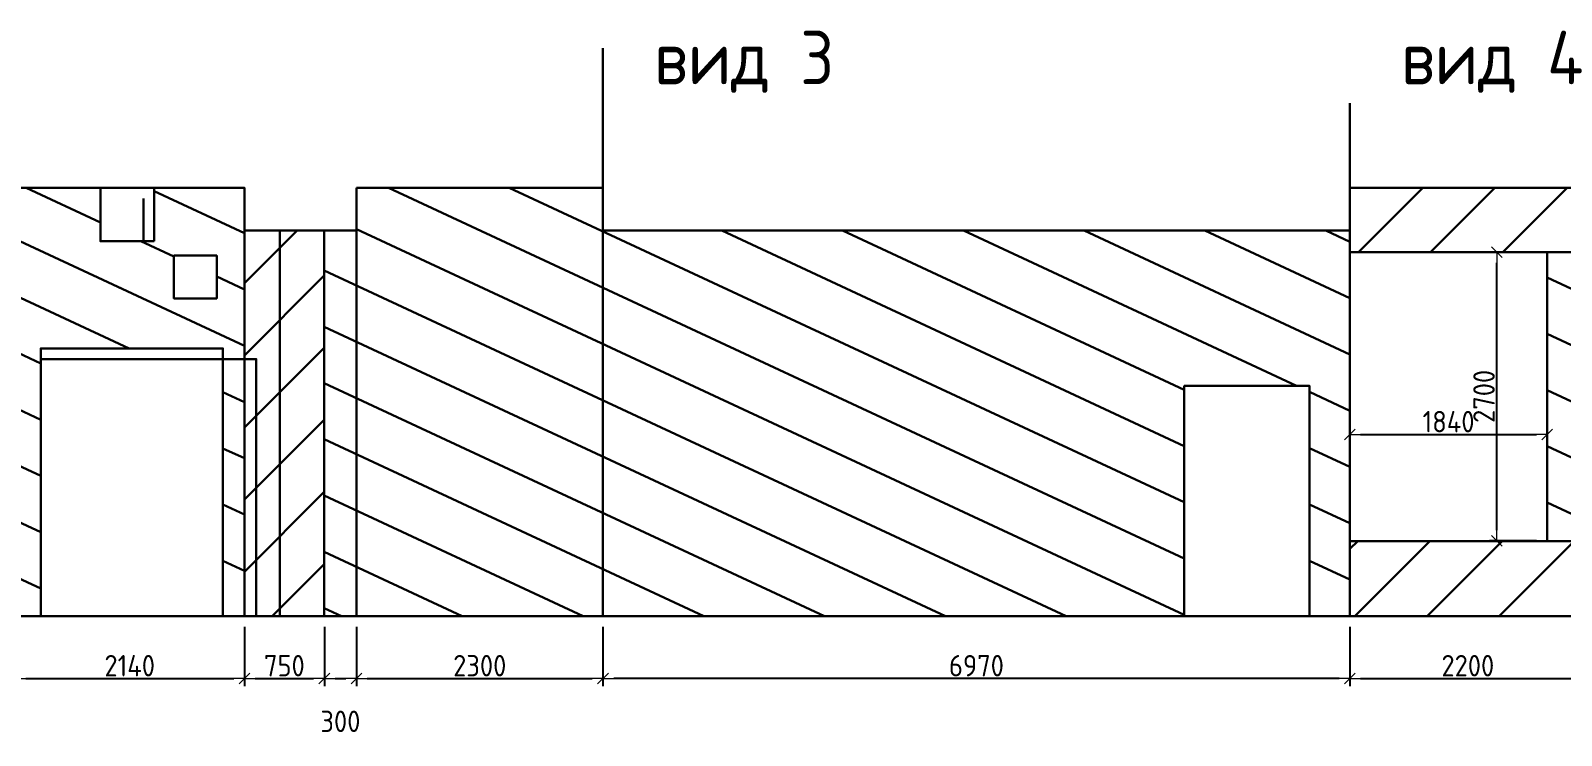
# Model space of a CAD drawing. Header units: millimetres. Extents: x -213536 to 1564669, y 70501 to 942238.
# Drawn here: x -52306 to -38022, y 125970 to 132552 of the extents above; entities that cross this region are included whole.
import ezdxf

# ---------------------------------------------------------------- set-up
doc = ezdxf.new("R2010")
doc.units = ezdxf.units.MM
doc.layers.add('1) мет уголки', color=6, linetype='Continuous')
doc.layers.add('1) серпянка', color=2, linetype='Continuous')
doc.layers.add('Основные линии', color=7, linetype='Continuous', lineweight=30)
doc.layers.add('Размеры', color=7, linetype='Continuous', lineweight=15)
doc.styles.add('СПДС', font='isocpeur.ttf', dxfattribs={"width": 0.9})
doc.dimstyles.new('Размера А3', dxfattribs={"dimtxt": 200, "dimasz": 100, "dimexe": 70, "dimexo": 100, "dimgap": 20, "dimtad": 1, "dimdec": 0, "dimrnd": 10, "dimzin": 0, "dimdsep": 46, "dimtxsty": 'СПДС', "dimblk": 'ARROWHEAD_6', "dimcen": 1, "dimclrd": 256, "dimclre": 256, "dimclrt": 256, "dimazin": 0, "dimtfac": 1, "dimtdec": 0, "dimtmove": 2, "dimatfit": 3, "dimfxl": 1, "dimtolj": 1, "dimtzin": 0, "dimarcsym": 0})

# ---------------------------------------------------------------- blocks, each defined once
blk = doc.blocks.new('ARROWHEAD_6')
at = {"color": 0, "linetype": 'Continuous'}
for p, q in [((0, 0), (-1, 0)), ((-0.5, -0.5), (0.5, 0.5))]:
    blk.add_line(p, q, dxfattribs=at)
blk = doc.blocks.new('*D810')
at = {"layer": 'Defpoints', "color": 0, "lineweight": 30, "transparency": 16777216}
for p in [(-38155, 128780), (-39995, 128311), (-38155, 128311)]:
    blk.add_point(p, dxfattribs=at)
at = {"layer": 'Размеры', "lineweight": -2, "transparency": 16777216}
for p, q in [((-39995, 128411), (-39995, 128850)), ((-38155, 128411), (-38155, 128850)), ((-39895, 128780), (-38255, 128780))]:
    blk.add_line(p, q, dxfattribs=at)
at = {"layer": 'Размеры', "lineweight": -2, "transparency": 16777216, "xscale": 100, "yscale": 100, "zscale": 100, "rotation": 180}
blk.add_blockref('ARROWHEAD_6', (-39995, 128780), dxfattribs=at)
at = {"layer": 'Размеры', "lineweight": -2, "transparency": 16777216, "xscale": 100, "yscale": 100, "zscale": 100}
blk.add_blockref('ARROWHEAD_6', (-38155, 128780), dxfattribs=at)
at = {"layer": 'Размеры', "lineweight": 25, "transparency": 16777216, "insert": (-39075, 128900), "char_height": 200, "attachment_point": 5, "style": 'СПДС'}
blk.add_mtext('\\A1;1840', dxfattribs=at)
blk = doc.blocks.new('*D811')
at = {"layer": 'Defpoints', "color": 0, "lineweight": 30, "transparency": 16777216}
for p in [(-38624, 130484), (-38155, 130484), (-38155, 127788)]:
    blk.add_point(p, dxfattribs=at)
at = {"layer": 'Размеры', "lineweight": -2, "transparency": 16777216}
for p, q in [((-38255, 130484), (-38694, 130484)), ((-38624, 127888), (-38624, 130384)), ((-38255, 127788), (-38694, 127788))]:
    blk.add_line(p, q, dxfattribs=at)
at = {"layer": 'Размеры', "lineweight": -2, "transparency": 16777216, "xscale": 100, "yscale": 100, "zscale": 100}
for p, rotation in [((-38624, 130484), 90), ((-38624, 127788), 270)]:
    blk.add_blockref('ARROWHEAD_6', p, dxfattribs=dict(at, rotation=rotation))
at = {"layer": 'Размеры', "lineweight": 25, "transparency": 16777216, "insert": (-38744, 129136), "char_height": 200, "attachment_point": 5, "rotation": 90, "style": 'СПДС'}
blk.add_mtext('\\A1;2700', dxfattribs=at)
blk = doc.blocks.new('*D877')
at = {"layer": 'Defpoints', "color": 0, "lineweight": 30, "transparency": 16777216}
for p in [(-52451, 127084), (-50311, 127084), (-50311, 126501)]:
    blk.add_point(p, dxfattribs=at)
at = {"layer": 'Размеры', "lineweight": -2, "transparency": 16777216}
for p, q in [((-52451, 126984), (-52451, 126431)), ((-50311, 126984), (-50311, 126431)), ((-52351, 126501), (-50411, 126501))]:
    blk.add_line(p, q, dxfattribs=at)
at = {"layer": 'Размеры', "lineweight": -2, "transparency": 16777216, "xscale": 100, "yscale": 100, "zscale": 100, "rotation": 180}
blk.add_blockref('ARROWHEAD_6', (-52451, 126501), dxfattribs=at)
at = {"layer": 'Размеры', "lineweight": -2, "transparency": 16777216, "xscale": 100, "yscale": 100, "zscale": 100}
blk.add_blockref('ARROWHEAD_6', (-50311, 126501), dxfattribs=at)
at = {"layer": 'Размеры', "lineweight": 25, "transparency": 16777216, "insert": (-51381, 126621), "char_height": 200, "attachment_point": 5, "style": 'СПДС'}
blk.add_mtext('\\A1;2140', dxfattribs=at)
blk = doc.blocks.new('*D878')
at = {"layer": 'Defpoints', "color": 0, "lineweight": 30, "transparency": 16777216}
for p in [(-50311, 127084), (-49565, 127084), (-49565, 126501)]:
    blk.add_point(p, dxfattribs=at)
at = {"layer": 'Размеры', "lineweight": -2, "transparency": 16777216}
for p, q in [((-50311, 126984), (-50311, 126431)), ((-49565, 126984), (-49565, 126431)), ((-50211, 126501), (-49665, 126501))]:
    blk.add_line(p, q, dxfattribs=at)
at = {"layer": 'Размеры', "lineweight": -2, "transparency": 16777216, "xscale": 100, "yscale": 100, "zscale": 100, "rotation": 180}
blk.add_blockref('ARROWHEAD_6', (-50311, 126501), dxfattribs=at)
at = {"layer": 'Размеры', "lineweight": -2, "transparency": 16777216, "xscale": 100, "yscale": 100, "zscale": 100}
blk.add_blockref('ARROWHEAD_6', (-49565, 126501), dxfattribs=at)
at = {"layer": 'Размеры', "lineweight": 25, "transparency": 16777216, "insert": (-49938, 126621), "char_height": 200, "attachment_point": 5, "style": 'СПДС'}
blk.add_mtext('\\A1;750', dxfattribs=at)
blk = doc.blocks.new('*D879')
at = {"layer": 'Defpoints', "color": 0, "lineweight": 30, "transparency": 16777216}
for p in [(-49565, 127084), (-49265, 127084), (-49265, 126501)]:
    blk.add_point(p, dxfattribs=at)
at = {"layer": 'Размеры', "lineweight": -2, "transparency": 16777216}
for p, q in [((-49565, 126984), (-49565, 126431)), ((-49265, 126984), (-49265, 126431)), ((-49465, 126501), (-49365, 126501))]:
    blk.add_line(p, q, dxfattribs=at)
at = {"layer": 'Размеры', "lineweight": -2, "transparency": 16777216, "xscale": 100, "yscale": 100, "zscale": 100, "rotation": 180}
blk.add_blockref('ARROWHEAD_6', (-49565, 126501), dxfattribs=at)
at = {"layer": 'Размеры', "lineweight": -2, "transparency": 16777216, "xscale": 100, "yscale": 100, "zscale": 100}
blk.add_blockref('ARROWHEAD_6', (-49265, 126501), dxfattribs=at)
at = {"layer": 'Размеры', "lineweight": 25, "transparency": 16777216, "insert": (-49415, 126101), "char_height": 200, "attachment_point": 5, "style": 'СПДС'}
blk.add_mtext('\\A1;300', dxfattribs=at)
blk = doc.blocks.new('*D880')
at = {"layer": 'Defpoints', "color": 0, "lineweight": 30, "transparency": 16777216}
for p in [(-49265, 127084), (-46965, 127084), (-46965, 126501)]:
    blk.add_point(p, dxfattribs=at)
at = {"layer": 'Размеры', "lineweight": -2, "transparency": 16777216}
for p, q in [((-49265, 126984), (-49265, 126431)), ((-46965, 126984), (-46965, 126431)), ((-49165, 126501), (-47065, 126501))]:
    blk.add_line(p, q, dxfattribs=at)
at = {"layer": 'Размеры', "lineweight": -2, "transparency": 16777216, "xscale": 100, "yscale": 100, "zscale": 100, "rotation": 180}
blk.add_blockref('ARROWHEAD_6', (-49265, 126501), dxfattribs=at)
at = {"layer": 'Размеры', "lineweight": -2, "transparency": 16777216, "xscale": 100, "yscale": 100, "zscale": 100}
blk.add_blockref('ARROWHEAD_6', (-46965, 126501), dxfattribs=at)
at = {"layer": 'Размеры', "lineweight": 25, "transparency": 16777216, "insert": (-48115, 126621), "char_height": 200, "attachment_point": 5, "style": 'СПДС'}
blk.add_mtext('\\A1;2300', dxfattribs=at)
blk = doc.blocks.new('*D881')
at = {"layer": 'Defpoints', "color": 0, "lineweight": 30, "transparency": 16777216}
for p in [(-46965, 127084), (-39995, 127084), (-46965, 126501)]:
    blk.add_point(p, dxfattribs=at)
at = {"layer": 'Размеры', "lineweight": -2, "transparency": 16777216}
for p, q in [((-46965, 126984), (-46965, 126431)), ((-39995, 126984), (-39995, 126431)), ((-40095, 126501), (-46865, 126501))]:
    blk.add_line(p, q, dxfattribs=at)
at = {"layer": 'Размеры', "lineweight": -2, "transparency": 16777216, "xscale": 100, "yscale": 100, "zscale": 100, "rotation": 180}
blk.add_blockref('ARROWHEAD_6', (-46965, 126501), dxfattribs=at)
at = {"layer": 'Размеры', "lineweight": -2, "transparency": 16777216, "xscale": 100, "yscale": 100, "zscale": 100}
blk.add_blockref('ARROWHEAD_6', (-39995, 126501), dxfattribs=at)
at = {"layer": 'Размеры', "lineweight": 25, "transparency": 16777216, "insert": (-43480, 126621), "char_height": 200, "attachment_point": 5, "style": 'СПДС'}
blk.add_mtext('\\A1;6970', dxfattribs=at)
blk = doc.blocks.new('*D882')
at = {"layer": 'Defpoints', "color": 0, "lineweight": 30, "transparency": 16777216}
for p in [(-39995, 127084), (-37795, 127084), (-37795, 126501)]:
    blk.add_point(p, dxfattribs=at)
at = {"layer": 'Размеры', "lineweight": -2, "transparency": 16777216}
for p, q in [((-39995, 126984), (-39995, 126431)), ((-37795, 126984), (-37795, 126431)), ((-39895, 126501), (-37895, 126501))]:
    blk.add_line(p, q, dxfattribs=at)
at = {"layer": 'Размеры', "lineweight": -2, "transparency": 16777216, "xscale": 100, "yscale": 100, "zscale": 100, "rotation": 180}
blk.add_blockref('ARROWHEAD_6', (-39995, 126501), dxfattribs=at)
at = {"layer": 'Размеры', "lineweight": -2, "transparency": 16777216, "xscale": 100, "yscale": 100, "zscale": 100}
blk.add_blockref('ARROWHEAD_6', (-37795, 126501), dxfattribs=at)
at = {"layer": 'Размеры', "lineweight": 25, "transparency": 16777216, "insert": (-38895, 126621), "char_height": 200, "attachment_point": 5, "style": 'СПДС'}
blk.add_mtext('\\A1;2200', dxfattribs=at)

msp = doc.modelspace()

# ---------------------------------------------------------------- hatches: boundary and pattern name
at = {"lineweight": 30}
h = msp.add_hatch(dxfattribs=at)
h.set_pattern_fill('ANSI31', color=2, scale=150)
h.paths.add_polyline_path([(-75066.1, 131074.2), (-81970.5, 131074.2), (-81970.5, 127074.2), (-75066.1, 127074.2)])
h.paths.add_polyline_path([(-71555.5, 130684), (-71855.5, 130684), (-71855.5, 127084), (-71555.5, 127084)])
h.paths.add_polyline_path([(-67665.5, 130684), (-67965.5, 130684), (-67965.5, 127084), (-67665.5, 127084)])
h.paths.add_polyline_path([(-49980.4, 130684), (-50310.7, 130684), (-50310.7, 127084), (-49980.4, 127084)])
h.paths.add_polyline_path([(-49565.4, 130684), (-49980.4, 130684), (-49980.4, 127084), (-49565.4, 127084)])
h.paths.add_polyline_path([(-37795.4, 131084), (-39995.4, 131084), (-39995.4, 130484), (-37795.4, 130484), (-37795.4, 130684)])
h.paths.add_polyline_path([(-37795.4, 127784), (-39995.4, 127784), (-39995.4, 127084), (-37795.4, 127084)])
h.paths.add_polyline_path([(-37545.4, 130684), (-37795.4, 130684), (-37795.4, 130484), (-37795.4, 127784), (-37795.4, 127084), (-37545.4, 127084)])
h.paths.add_polyline_path([(-37045.4, 130684), (-37545.4, 130684), (-37545.4, 127084), (-37045.4, 127084)])
h.paths.add_polyline_path([(-30826.4, 131084), (-36470.4, 131084), (-36470.4, 130484), (-30826.4, 130484)])
h.paths.add_polyline_path([(-30826.4, 127784), (-36470.4, 127784), (-36470.4, 127084), (-30826.4, 127084)])
h.paths.add_polyline_path([(-29726.4, 130684), (-30226.4, 130684), (-30226.4, 127084), (-29726.4, 127084)])
h.paths.add_polyline_path([(-26606.4, 127784), (-29126.4, 127784), (-29126.4, 127084), (-26606.4, 127084)])
h.paths.add_polyline_path([(-26606.4, 131084), (-29126.4, 131084), (-29126.4, 130484), (-26606.4, 130484)])
h.paths.add_polyline_path([(-25506.4, 130684), (-26006.4, 130684), (-26006.4, 127084), (-25506.4, 127084)])
h.paths.add_polyline_path([(-25256.4, 130684), (-25506.4, 130684), (-25506.4, 127084), (-25256.4, 127084)])
h.paths.add_polyline_path([(-19776.4, 127784), (-25256.4, 127784), (-25256.4, 127084), (-19776.4, 127084)])
h.paths.add_polyline_path([(-19776.4, 131084), (-25256.4, 131084), (-25256.4, 130484), (-19776.4, 130484), (-19776.4, 130684)])
h.paths.add_polyline_path([(-19526.4, 130684), (-19776.4, 130684), (-19776.4, 127084), (-19526.4, 127084)])
h.paths.add_polyline_path([(-19026.4, 130684), (-19526.4, 130684), (-19526.4, 127084), (-19026.4, 127084)])
h.paths.add_polyline_path([(-15921.1, 127784), (-18426.4, 127784), (-18426.4, 127084), (-15921.1, 127084)])
h.paths.add_polyline_path([(-15921.1, 131084), (-18426.4, 131084), (-18426.4, 130484), (-15921.1, 130484)])
h.paths.add_polyline_path([(-14821.1, 130684), (-15321.1, 130684), (-15321.1, 127084), (-14821.1, 127084)])
h.paths.add_polyline_path([(-14571.1, 130684), (-14821.1, 130684), (-14821.1, 127084), (-14571.1, 127084)])
h.paths.add_polyline_path([(-12071.1, 131084), (-14571.1, 131084), (-14571.1, 130484), (-12071.1, 130484)])
h.paths.add_polyline_path([(-12071.1, 127784), (-14571.1, 127784), (-14571.1, 127084), (-12071.1, 127084)])
h = msp.add_hatch(dxfattribs=at)
h.set_pattern_fill('ANSI31', color=4, scale=150, angle=110)
h.paths.add_polyline_path([(-37795.4, 130484), (-38155.4, 130484), (-38155.4, 127784), (-37795.4, 127784)])
h.paths.add_polyline_path([(-36344.2, 130484), (-36470.4, 130484), (-36470.4, 127784), (-36344.2, 127784)])
h.paths.add_polyline_path([(-32919, 130484), (-34504.2, 130484), (-34504.2, 127784), (-32919, 127784)])
h.paths.add_polyline_path([(-30826.4, 130484), (-31079, 130484), (-31079, 127784), (-30826.4, 127784)])
h.paths.add_polyline_path([(-28859.8, 130484), (-29126.4, 130484), (-29126.4, 127784), (-28859.8, 127784)])
h.paths.add_polyline_path([(-26606.4, 130484), (-27019.8, 130484), (-27019.8, 127784), (-26606.4, 127784)])
h.paths.add_polyline_path([(-24775.3, 130484), (-25256.4, 130484), (-25256.4, 127784), (-24775.3, 127784)])
h.paths.add_polyline_path([(-22091.9, 130484), (-22935.3, 130484), (-22935.3, 127784), (-22091.9, 127784)])
h.paths.add_polyline_path([(-19776.4, 130484), (-20251.9, 130484), (-20251.9, 127784), (-19776.4, 127784)])
h.paths.add_polyline_path([(-17961.5, 130484), (-18426.4, 130484), (-18426.4, 127784), (-17961.5, 127784)])
h.paths.add_polyline_path([(-15921.1, 130484), (-16121.5, 130484), (-16121.5, 127784), (-15921.1, 127784)])
h.paths.add_polyline_path([(-14243.2, 130484), (-14571.1, 130484), (-14571.1, 127784), (-14243.2, 127784)])
h.paths.add_polyline_path([(-12071.1, 130484), (-12403.2, 130484), (-12403.2, 127784), (-12071.1, 127784)])
h.paths.add_polyline_path([(-72096.1, 130684), (-72596.1, 130684), (-72596.1, 131084), (-75056.3, 131084), (-75056.3, 127084), (-72096.1, 127084)])
h.paths.add_polyline_path([(-71855.5, 130684), (-71855.5, 131084), (-72096.1, 131084), (-72096.1, 127084), (-71855.5, 127084)])
h.paths.add_polyline_path([(-70055.5, 131093.3), (-71555.5, 131093.3), (-71555.5, 127093.3), (-70055.5, 127093.3)])
h.paths.add_polyline_path([(-70355.5, 129593.3), (-70355.5, 128693.3), (-71255.5, 128693.3), (-71255.5, 129593.3)], flags=16)
h.paths.add_polyline_path([(-69655.5, 131084), (-70055.5, 131084), (-70055.5, 127084), (-69655.5, 127084)])
h.paths.add_polyline_path([(-68065.5, 130684), (-68565.5, 130684), (-68565.5, 131084), (-69655.5, 131084), (-69655.5, 127084), (-68065.5, 127084)])
h.paths.add_polyline_path([(-67965.5, 130684), (-68065.5, 130684), (-68065.5, 127084), (-67965.5, 127084)])
h.paths.add_polyline_path([(-67265.5, 129584), (-65565.5, 129584), (-65565.5, 127084), (-65425.5, 127084), (-65425.5, 131084), (-66957.6, 131084), (-66957.6, 130584), (-67457.6, 130584), (-67457.6, 131084), (-67665.5, 131084), (-67665.5, 127084), (-67265.5, 127084)])
h.paths.add_polyline_path([(-64895.5, 131084), (-65425.5, 131084), (-65425.5, 127084), (-64895.5, 127084)])
h.paths.add_polyline_path([(-60755.5, 131084), (-61090.4, 131084), (-61090.4, 130684), (-61590.4, 130684), (-61590.4, 131084), (-64895.5, 131084), (-64895.5, 127084), (-60755.5, 127084)])
h.paths.add_polyline_path([(-60225.5, 131084), (-60755.5, 131084), (-60755.5, 127084), (-60225.5, 127084)])
h.paths.add_polyline_path([(-58435.7, 131084), (-58812.8, 131084), (-58812.8, 130684), (-59212.8, 130684), (-59212.8, 131084), (-60225.5, 131084), (-60225.5, 127084), (-58435.7, 127084)])
h.paths.add_polyline_path([(-59025.5, 129593.3), (-59025.5, 128693.3), (-59925.5, 128693.3), (-59925.5, 129593.3)], flags=16)
h.paths.add_polyline_path([(-56065.7, 131084), (-57905.7, 131084), (-57905.7, 127084), (-56065.7, 127084)])
h.paths.add_polyline_path([(-57905.7, 131084), (-58435.7, 131084), (-58435.7, 127084), (-57905.7, 127084)])
h.paths.add_polyline_path([(-55535.7, 131084), (-56065.7, 131084), (-56065.7, 127084), (-55535.7, 127084)])
h.paths.add_polyline_path([(-53770.7, 131084), (-55535.7, 131084), (-55535.7, 127084), (-53770.7, 127084)])
h.paths.add_polyline_path([(-55235.7, 128693.3), (-55235.7, 129593.3), (-54335.7, 129593.3), (-54335.7, 128693.3)], flags=16)
h.paths.add_polyline_path([(-53360.7, 131084), (-53770.7, 131084), (-53770.7, 127084), (-53360.7, 127084)])
h.paths.add_polyline_path([(-52860.7, 131084), (-53360.7, 131084), (-53360.7, 127084), (-52860.7, 127084)])
h.paths.add_polyline_path([(-52450.7, 131084), (-52860.7, 131084), (-52860.7, 127084), (-52450.7, 127084)])
h.paths.add_polyline_path([(-52210.7, 129584), (-50510.7, 129584), (-50510.7, 127084), (-50310.7, 127084), (-50310.7, 130684), (-50310.7, 131084), (-51153.9, 131084), (-51153.9, 130584), (-51653.9, 130584), (-51653.9, 131084), (-52450.7, 131084), (-52450.7, 127084), (-52210.7, 127084)])
h.paths.add_polyline_path([(-50968.9, 130051), (-50968.9, 130451), (-50568.9, 130451), (-50568.9, 130051)], flags=16)
h.paths.add_polyline_path([(-49265.4, 130684), (-49565.4, 130684), (-49565.4, 127084), (-49265.4, 127084)])
h.paths.add_polyline_path([(-46965.4, 130684), (-46965.4, 131084), (-49265.4, 131084), (-49265.4, 127084), (-46965.4, 127084)])
h.paths.add_polyline_path([(-39995.4, 130684), (-46965.4, 130684), (-46965.4, 127084), (-41541.7, 127084), (-41541.7, 129234), (-40371.7, 129234), (-40371.7, 127084), (-39995.4, 127084)])

# ---------------------------------------------------------------- linework, layer by layer
at = {"color": 2, "lineweight": 30}
for points in [[(-46965.4, 130684), (-46965.4, 132387.6)], [(-39995.4, 130684), (-39995.4, 131874)]]:
    msp.add_lwpolyline(points, dxfattribs=at)
at = {"color": 152, "lineweight": 30, "true_color": 0x2776bb}
for points in [[(-52450.7, 127084), (-52450.7, 131084), (-50310.7, 131084), (-50310.7, 127084)], [(-51153.9, 130584), (-51153.9, 131084), (-51653.9, 131084), (-51653.9, 130584)], [(-50968.9, 130451), (-50968.9, 130051), (-50568.9, 130051), (-50568.9, 130451)], [(-39995.4, 130484), (-38155.4, 130484), (-38155.4, 127784), (-39995.4, 127784)], [(-52210.7, 127084), (-52210.7, 129584), (-50510.7, 129584), (-50510.7, 127084)]]:
    msp.add_lwpolyline(points, close=True, dxfattribs=at)
at = {"color": 4, "lineweight": 30}
for points in [[(-49265.4, 131084), (-49265.4, 127084), (-46965.4, 127084), (-46965.4, 131084)], [(-49265.4, 130684), (-49565.4, 130684), (-49565.4, 127084), (-49265.4, 127084)], [(-46965.4, 130684), (-39995.4, 130684), (-39995.4, 127084), (-46965.4, 127084)], [(-40371.7, 127084), (-41541.7, 127084), (-41541.7, 129234), (-40371.7, 129234)]]:
    msp.add_lwpolyline(points, close=True, dxfattribs=at)
at = {"color": 2, "lineweight": 30}
for points in [[(-39995.4, 127084), (-37795.4, 127084), (-37795.4, 131084), (-39995.4, 131084)], [(-50310.7, 127084), (-49980.4, 127084), (-49980.4, 130684), (-50310.7, 130684)], [(-49565.4, 130684), (-49565.4, 127084), (-49980.4, 127084), (-49980.4, 130684)]]:
    msp.add_lwpolyline(points, close=True, dxfattribs=at)
at = {"color": 18, "lineweight": 30, "true_color": 0x000000}
msp.add_lwpolyline([(-39995.4, 130484), (-37795.4, 130484), (-37795.4, 127784), (-39995.4, 127784)], close=True, dxfattribs=at)
at = {"layer": '1) мет уголки', "lineweight": 30}
for points in [[(-49265.4, 131084), (-49265.4, 127084)], [(-49980.4, 130684), (-49980.4, 127084)]]:
    msp.add_lwpolyline(points, dxfattribs=at)
at = {"layer": '1) серпянка', "lineweight": 30}
for points in [[(-51653.9, 130984), (-51653.9, 130584)], [(-51253.9, 130984), (-51253.9, 130584)], [(-50968.9, 130451), (-50968.9, 130051)], [(-50568.9, 130451), (-50568.9, 130051)], [(-52210.7, 127089), (-52210.7, 129484), (-50200.7, 129484), (-50200.7, 127084)], [(-41541.7, 127084), (-41541.7, 129234), (-40371.7, 129234), (-40371.7, 127084)]]:
    msp.add_lwpolyline(points, dxfattribs=at)

# ---------------------------------------------------------------- texts
at = {"layer": 'Основные линии', "char_height": 500, "attachment_point": 1, "style": 'СПДС'}
for s, insert in [('вид 3', (-46488.2, 132550.3)), ('вид 4', (-39518.2, 132550.3))]:
    msp.add_mtext_dynamic_manual_height_columns(s, width=3371.815, gutter_width=1678.4, heights=[0], dxfattribs=dict(at, insert=insert))

# ---------------------------------------------------------------- dimensions: what is measured, and where the dimension line sits
at = {"layer": 'Размеры', "color": 2, "lineweight": 25}
dim = msp.add_linear_dim(base=(-38624, 130484), p1=(-38155.4, 127788.1), p2=(-38155.4, 130484), angle=90, dimstyle='Размера А3', dxfattribs=at)
dim.commit()
dim.dimension.update_dxf_attribs({"geometry": '*D811', "text_midpoint": (-38744, 129136)})
dim = msp.add_linear_dim(base=(-38155.4, 128779.5), p1=(-39995.4, 128310.6), p2=(-38155.4, 128310.6), dimstyle='Размера А3', dxfattribs=at)
dim.commit()
dim.dimension.update_dxf_attribs({"geometry": '*D810', "text_midpoint": (-39075.4, 128899.5)})
at = {"layer": 'Размеры', "lineweight": 25}
for base, p1, p2, picture, middle in [((-50310.7, 126501.1), (-52450.7, 127084), (-50310.7, 127084), '*D877', (-51380.7, 126621.1)), ((-49565.4, 126500.7), (-50310.7, 127084), (-49565.4, 127084), '*D878', (-49938.1, 126620.7)), ((-49265.4, 126501.1), (-49565.4, 127084), (-49265.4, 127084), '*D879', (-49415.4, 126101.1)), ((-46965.4, 126501.1), (-49265.4, 127084), (-46965.4, 127084), '*D880', (-48115.4, 126621.1)), ((-46965.4, 126500.7), (-39995.4, 127084), (-46965.4, 127084), '*D881', (-43480.4, 126620.7)), ((-37795.4, 126501.1), (-39995.4, 127084), (-37795.4, 127084), '*D882', (-38895.4, 126621.1))]:
    dim = msp.add_linear_dim(base=base, p1=p1, p2=p2, dimstyle='Размера А3', dxfattribs=at)
    dim.commit()
    dim.dimension.update_dxf_attribs({"geometry": picture, "text_midpoint": middle})

doc.saveas('drawing.dxf')
